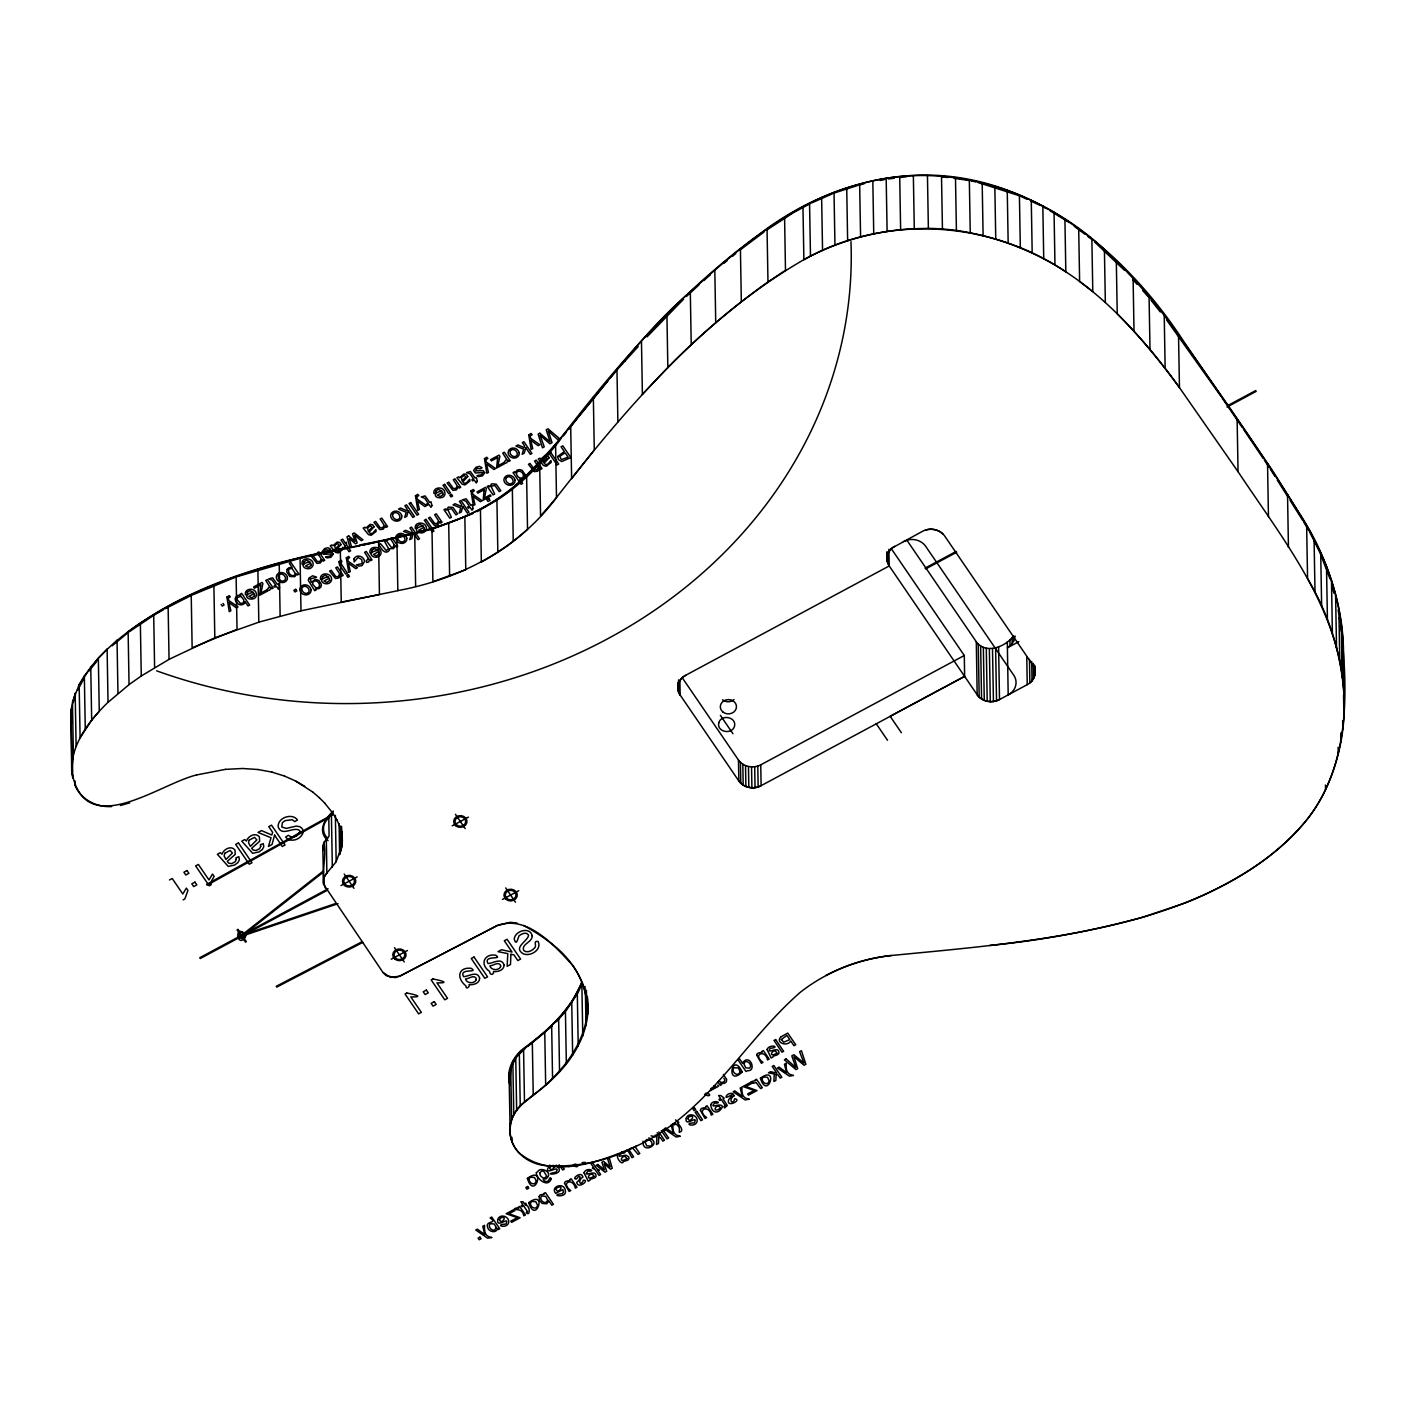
<?xml version="1.0" encoding="UTF-8"?>
<svg xmlns="http://www.w3.org/2000/svg" width="1415" height="1415" viewBox="0 0 1415 1415"><rect width="100%" height="100%" fill="white"/><g stroke="black" fill="none" stroke-linecap="round" stroke-linejoin="round"><path stroke-width="1.5" d="M1342.251 664.077L1342.074 639.279M1343.277 664.113C1345.718 613.562 1329.852 563.099 1303.746 520.154L1271.201 468.595L1183.754 341.493C1123.616 248.828 1023.24 166.121 906.502 175.849C853.21 180.059 802.376 201.443 760.032 233.705C685.727 287.563 623.997 356.527 568.034 428.71C543.219 461.591 513.963 492.314 476.625 510.868C440.1 529.157 399.649 537.028 359.905 544.917M1342.994 664.183C1345.17 615.702 1331.179 567.22 1306.646 525.619C1262.711 453.225 1213.628 384.084 1164.227 315.368C1145.867 292.038 1126.145 269.717 1104.408 249.464C1040.184 189.469 945.574 159.524 859.648 184.162C793.567 201.425 740.116 247.307 690.308 291.791C622.848 349.947 578.01 429.063 512.336 488.458C452.057 536.373 371.897 540.265 300.068 557.864C239.206 572.368 179.051 594.689 128.128 631.691L129.048 684.648L108.035 702.318L107.116 649.361L117.144 640.075M636.538 1146.044C707.465 1113.446 743.795 1041.334 800.519 992.11C826.661 971.645 858.587 959.122 891.538 955.479C975.872 947.307 1060.985 940.444 1142.842 917.221C1204.501 898.967 1266.513 869.659 1307.708 818.631C1344.551 771.759 1347.929 708.774 1343.313 651.767M75.19 693.226L70.962 709.87L71.687 770.821C83.856 842.314 158.356 784.264 196.473 774.978M336.133 861.717L341.917 846.205L342.059 832.055M625.271 361.462L625.377 360.56M382.934 972.441L390.487 977.411L399.738 976.173L497.019 925.587C527.211 914.391 554.397 945.574 572.774 965.455C585.085 982.912 590.497 1005.499 584.819 1026.37C575.834 1058.562 550.577 1082.882 524.452 1102.144C508.604 1113.304 504.854 1137.925 518.527 1152.288A40.54 35.87 -1 0 0 548.312 1165.872A154.872 136.99 -1 0 0 636.538 1146.026C601.87 1161.237 551.196 1180.871 518.527 1152.288A40.469 35.799 -1 0 1 510.143 1134.565C506.305 1106.725 537.01 1095.581 552.575 1078.884C575.091 1057.872 591.983 1027.998 587.296 996.248M627.323 1149.723L631.957 1157.718L633.602 1156.833L629.374 1150.36L630.506 1148.343M886.834 553.407L887.046 560.588L889.221 565.947L977.181 694.783C982.098 701.663 992.163 703.503 999.503 699.558L1027.255 684.648C1034.17 681.305 1036.293 673.062 1034.878 665.987M886.904 557.828L888.39 552.487L892.104 547.976L922.492 531.315C929.796 527.353 939.931 529.157 944.76 536.108L1032.738 664.944M1015.245 636.202L1012.167 643.931L1007.409 647.805L1018.818 641.667M510.178 1134.547L509.099 1074.144L512.849 1061.781L519.323 1052.937L544.757 1032.296L558.642 1018.765L571.731 1002.245L581.848 983.036L582.768 1035.992M643.011 1141.233C642.092 1155.737 663.635 1142.736 648.742 1137.925M517.129 923.075L510.32 922.297L497.09 925.64L399.738 976.173L395.156 977.624L386.277 975.66L382.987 972.494L323.611 884.357L322.762 846.365L323.858 842.509L329.094 836.035L328.775 817.127L333.339 811.503M323.858 842.509C326.865 857.561 320.533 873.922 325.362 888.142M107.204 648.972L98.413 657.94L84.387 675.786L79.187 684.577L72.466 701.875L73.385 754.832L71.687 770.821L72.766 778.285L72.377 756.211M107.982 702.318C91.055 718.838 75.172 738.825 71.847 762.968L70.98 710.029M73.439 701.875L75.49 695.614M339.423 825.529L342.129 836.477A48.977 43.317 -1 0 1 340.927 850.61L339.6 854.66L339.105 823.778M776.906 1053.096C773.793 1045.968 766.541 1059.251 776.87 1053.202M581.547 982.629C570.457 1010.115 547.782 1030.598 524.399 1047.807C513.061 1056.05 505.615 1071.014 509.931 1085.004M582.52 982.912L577.957 992.87L566.035 1010.823M77.737 690.096L84.246 677.98M515.52 1058.65L510.833 1068.307L510.001 1081.219M98.343 658.293L90.755 667.226L79.152 684.878L80.089 737.834L91.674 720.182L99.262 711.267L98.343 658.293L107.116 649.361M906.891 540.212L976.297 641.791C986.025 654.844 1005.906 646.673 1013.653 635.636L1013.741 641.526M333.233 811.096C325.079 818.701 316.712 831.136 328.05 840.651M323.611 884.357A14.345 12.7 -1 0 1 326.847 873.126L336.169 861.717L335.373 815.376M324.442 876.557L326.883 873.108L326.299 839.077M89.092 670.94L96.68 661.459M577.479 417.973L568.865 429.24M578.7 416.364L607.831 381.042M610.59 377.681L616.144 370.96M560.694 439.057C542.794 462.334 522.259 483.842 497.443 499.831M563.418 435.785L566.141 432.512M564.673 1012.415L556.449 1021.63M617.648 1153.897C615.773 1156.816 620.619 1164.244 622.865 1162.599C621.999 1160.3 630.754 1161.803 628.755 1156.939L626.102 1155.188L619.169 1156.285C618.55 1151.898 630.312 1153.579 621.857 1151.686M780.656 1037.071C775.314 1043.032 787.607 1046.958 790.737 1040.962L793.974 1045.72L795.743 1044.783L787.748 1033.074L780.797 1036.965M1064.911 218.883L1065.831 271.857C989.226 220.033 884.764 213.983 803.862 259.67C703.591 317.65 626.88 407.343 556.449 497.567C518.633 548.825 459.486 579.213 397.774 590.621M617.524 369.262L638.183 346.587M647.026 336.858L683.445 299.326M516.387 1057.093L525.071 1048.497M642.357 394.378L667.792 367.582A775.332 685.851 -1 0 1 767.938 281.974L785.484 270.3L784.582 217.362M328.775 818.224C322.195 822.946 321.647 832.816 327.696 838.37M686.381 296.496L698.957 284.928M552.239 1025.928L527.901 1046.357M112.192 645.806L127.332 633.212M703.856 280.559L710.383 274.705M549.851 1165.005C540.459 1178.854 562.427 1162.582 555.9 1172.257C538.761 1174.963 568.565 1176.077 556.237 1165.129M723.808 263.367L727.222 260.572M732.333 256.398L735.729 253.603M322.956 871.251L241.346 935.421L242.018 936.093L323.646 871.923M740.859 249.429L764.065 231.989M767.443 229.566L793.957 212.321L809.875 203.831M128.906 631.974L152.749 615.967M128.995 684.63L141.27 675.999L140.35 623.042M141.217 675.999L169.057 659.372L168.12 606.416M495.692 500.892L477.138 511.646M154.412 614.906L163.379 609.741M331.464 815.111L206.608 884.41L207.138 885.189L328.156 818.012M328.775 817.127L332.631 814.987M165.166 608.715L191.874 595.149L234.678 577.55M169.464 879.971L172.223 878.503L182.818 893.997L186.338 888.107L187.93 890.46L184.834 898.932L183.066 899.887M888.921 549.268L889.221 565.947L685.638 675.309C678.563 678.74 675.397 688.451 680.155 695.013L738.789 780.903C743.724 787.784 753.788 789.623 761.111 785.679L760.757 764.825L964.287 655.499L891.326 548.719M328.085 888.815L199.745 957.743L200.276 958.521L326.67 890.636M925.074 568.158L956.186 551.443M1228.432 405.221L1255.653 390.593L1256.184 391.371L1227.017 407.042M925.605 568.936L956.717 552.221M340.98 885.578L357.164 876.893M452.199 825.847L468.436 817.127M391.265 959.193L407.467 950.491M502.484 899.445L518.721 890.725M964.287 655.499L964.641 676.352L761.075 785.696A16.166 14.292 -1 0 1 755.009 787.642A16.29 14.415 -1 0 1 745.846 786.492M710.666 1088.789L715.725 1086.172L714.044 1085.73M568.83 1166.668L570.457 1165.783M710.029 1090.823L718.519 1086.26L717.723 1085.093M585.474 1162.423L582.078 1162.529M675.291 1122.856L673.664 1123.722L674.424 1124.854L676.052 1123.97C680.438 1127.189 679.412 1129.648 679.2 1132.318C684.948 1131.151 679.554 1125.403 677.679 1123.103L678.864 1122.449L675.486 1119.884M964.606 676.388L890.159 716.291L901.39 732.74M1178.518 334.665L1179.456 387.622C1147.424 343.969 1111.483 301.749 1065.831 271.822A259.316 229.389 -1 0 0 970.23 232.821A197.163 174.399 -1 0 0 928.364 228.381L914.285 228.699A233.528 206.572 -1 0 0 810.459 256.186L803.879 259.706L802.959 206.749M362.275 941.612L276.243 986.308L276.756 987.086L362.788 942.39M811.839 202.84L832.409 193.784M169.004 659.355L214.762 637.811L258.821 622.175L257.884 569.219M473.211 513.504L432.424 529.139L362.222 545.376M236.11 576.4L237.03 629.357L192.139 647.752L191.22 594.795M903.424 541.556L909.491 539.628A16.29 14.415 -1 0 1 918.653 540.778A16.166 14.292 -1 0 1 925.711 546.367L1013.706 675.167A16.166 14.292 -1 0 1 1015.882 680.527A16.29 14.415 -1 0 1 1014.537 688.627A16.166 14.292 -1 0 1 1008.188 694.889L1007.303 641.897M682.242 677.732L738.471 760.032C743.317 766.965 753.452 768.752 760.757 764.825M431.982 528.732L432.902 581.689L465.783 569.75L464.845 516.793M335.55 903.548L241.505 935.333L241.859 936.182L338.008 903.69M236.694 576.789L298.459 558.801M834.266 193.006L857.861 185.418M258.768 622.158L300.988 610.82L397.827 590.674L396.908 537.718M120.434 805.489L129.72 802.853M196.42 774.978L225.427 769.371M300.546 558.271L338.769 550.028M859.842 184.781L863.911 183.932M880.183 180.501L884.269 179.652M340.537 548.737C261.368 564.32 180.324 588.392 117.038 640.482L117.958 693.438M341.192 602.118L379.432 594.53L378.566 541.609M340.75 549.621L360.118 545.801M888.319 178.962L894.422 178.237M900.506 177.494L906.608 176.751M225.374 769.371L242.602 768.487L258.149 769.53M111.644 806.568C96.591 807.452 80.938 799.652 75.048 785.307M941.453 176.716L947.767 177.512M954.099 178.29L969.187 180.519M632.523 1147.936L638.147 1154.392L639.775 1153.526L635.14 1146.734M258.096 769.53L272.087 772.148M651.095 1135.856L656.914 1137.023L656.507 1144.523L658.506 1143.444L658.718 1137.412L660.54 1137.766L662.839 1141.127L664.466 1140.26L658.753 1131.894M971.327 180.961L975.607 181.845M655.269 1135.184L659.408 1136.104L657.126 1132.761M977.73 182.411L1019.118 195.641M272.034 772.148L284.468 776.039M284.415 776.039L295.346 780.868L312.768 792.046M1021.064 196.544L1026.919 199.25M1030.81 201.072L1040.556 205.582M1042.501 206.484L1046.216 208.589M1049.93 210.694L1069.192 222.491M295.293 780.868L304.72 786.298M704.546 1094.273C710.1 1097.969 712.152 1093.459 705.731 1093.194M1074.321 226.329L1084.58 234.023M1087.994 236.588L1091.425 239.153M312.715 792.029L319.401 797.742M1094.573 241.965L1124.359 270.194M319.348 797.724L324.707 803.066M1132.902 279.675L1137.165 284.397M1142.842 290.712L1148.538 297.026M324.654 803.048L333.144 813.625M1151.138 300.351L1160.282 311.937M1166.809 320.214L1220.809 396.112M1222.065 397.916L1242.317 427.578M876.256 723.773L887.523 740.257M720.376 715.336L732.952 733.731M723.401 1074.445L726.673 1079.45L726.337 1081.856L724.427 1083.342L720.819 1083.324L721.668 1084.562L720.217 1085.34L717.9 1081.944M723.808 1078.265C727.328 1081.414 720.5 1084.544 719.156 1080.547M455.435 814.315L465.181 828.589M505.721 887.913L515.467 902.204M662.91 1129.665L668.623 1138.014L666.996 1138.898L661.283 1130.532M222.969 603.409L224.101 605.036L222.243 606.044L221.111 604.4M574.879 1163.997C580.398 1165.023 577.055 1169.091 573.27 1164.899M561.932 1165.659L564.284 1169.108L562.639 1169.975L559.084 1164.775M344.216 874.063L353.962 888.337M394.502 947.661L404.248 961.935M238.41 937.101C251.835 944.672 240.638 922.792 238.445 937.137M1243.52 429.311L1263.153 458.407M1238.019 471.637C1284.873 542.334 1344.692 615.154 1344.232 704.723M1269.167 467.357L1264.373 460.229M1270.299 469.037L1274.95 476.413M1277.285 480.092L1287.738 496.665M1290.056 500.344L1302.844 520.596M333.056 813.572L336.823 819.71M1303.887 522.33L1308.875 530.731M1032.773 664.909L1034.135 667.562A16.184 14.309 -1 0 1 1029.855 682.914L1029.483 659.355M1309.865 532.376L1320 552.77L1326.138 568.812M336.77 819.674L339.494 825.564M1327.677 572.81L1329.976 578.823M587.632 1014.431C589.294 988.466 575.374 963.668 556.024 947.219A198.312 175.425 -1 0 0 523.55 925.498M1034.17 667.544L1035.09 673.045M510.196 1085.234L509.099 1074.144M1332.329 587.03L1333.92 593.221M1338.13 609.759L1338.749 613.774M1339.368 617.789L1339.987 621.822M1340.606 625.837L1341.526 631.868M70.75 717.759L71.581 723.454M322.762 846.365L323.062 850.344M342.324 841.5L341.156 826.731M1342.817 639.315L1343.737 692.271A246.033 217.645 -1 0 1 1325.554 789.446A179.068 158.409 -1 0 1 1300.279 827.563C1282.981 846.878 1262.233 862.796 1239.947 875.956A365.919 323.681 -1 0 1 1185.045 903.035L1142.807 917.185A822.062 727.186 -1 0 1 989.598 945.468M1343.543 695.066L1343.932 717.14M1341.296 624.457L1342.216 677.414M1342.658 720.677L1342.817 729.503M1338.873 609.724L1339.81 662.68M1340.766 732.952L1340.925 741.778M1335.601 595.149L1336.538 648.105M1338.13 747.332L1338.236 753.947M1331.48 580.751L1332.399 633.708M1326.509 566.566L1327.429 619.522M1325.466 785.024L1325.537 789.446M1320.708 552.628L1321.628 605.585M1314.075 538.974L1314.995 591.93M1306.646 525.619L1307.566 578.576A321.789 284.645 -1 0 1 1343.772 692.271M1287.526 494.436L1288.446 547.393M1267.539 463.713L1268.459 516.67M1237.117 418.752L1238.054 471.708L1179.42 387.551A653.588 578.151 -1 0 0 1117.231 313.776L1116.311 260.838M1164.227 315.368L1165.146 368.325M1149.068 296.637L1150.006 349.593M1133.097 278.454L1134.016 331.411M1104.408 249.464L1105.345 302.421M1091.867 238.657L1092.787 291.614L1079.61 281.426L1078.69 228.452M1054.051 212.144L1054.971 265.1M1042.82 205.918L1043.739 258.874M1031.27 200.222L1032.189 253.179M1034.453 665.068L1034.648 675.769M1033.357 663.387L1033.604 678.369M1031.694 661.513L1032.03 680.756M1019.401 195.04L1020.321 247.996M1026.759 656.843L1027.255 684.648M1007.25 190.424L1008.17 243.38M1012.061 638.041L1012.167 643.931M1009.939 640.146L1010.045 646.054M994.833 186.338L995.753 239.294M998.583 646.602L999.503 699.558A16.166 14.292 -1 0 1 993.383 701.522A16.29 14.415 -1 0 1 984.239 700.372A16.166 14.292 -1 0 1 977.181 694.783L976.297 641.791M995.612 647.858L996.531 700.814M992.499 648.53L993.436 701.486M982.187 182.836L983.107 235.792M989.368 648.671L990.305 701.628M986.29 648.282L987.21 701.239M983.354 647.38L984.274 700.337M980.648 645.983L981.568 698.939M978.26 644.108L979.198 697.064M969.328 179.882L970.248 232.838M955.479 177.547L956.416 230.504M941.506 176.061L942.443 229.018M927.444 175.46L928.381 228.416M913.365 175.743L914.285 228.699M899.71 176.822L900.63 229.778M886.179 178.573L887.117 231.529M887.612 552.292L887.806 563.329M886.887 551.762L887.046 560.588A16.166 14.292 -1 0 0 889.168 565.982M872.825 181.032L873.745 233.988M859.648 184.162L860.585 237.119M846.718 187.947L847.638 240.904M834.019 192.405L834.956 245.361M821.62 197.516L822.557 250.473M809.557 203.265L810.477 256.221M767.054 229.053L767.974 282.01M757.786 766.081L758.139 786.935M754.69 766.771L755.044 787.607M751.542 766.895L751.913 787.748M740.416 248.934L741.336 301.89M748.464 766.506L748.836 787.359M745.528 765.603L745.9 786.457A16.166 14.292 -1 0 1 738.86 780.921L738.471 760.032M742.822 764.206L743.193 785.06M740.434 762.349L740.806 783.202M714.805 269.858L715.742 322.815M690.308 291.791L691.228 344.747M679.908 680.42L680.155 695.013M678.546 679.872L678.758 692.377M677.785 682.702L677.997 689.653M666.925 314.696L667.845 367.652M641.473 341.457L642.392 394.414M616.958 368.908L617.877 421.865M593.345 397.014L594.282 449.97L571.625 478.677L570.687 425.72M586.394 990.27L586.518 996.903M585.385 990.182L585.987 1025.486M584.979 986.396L585.049 990.818M577.302 992.959L578.222 1045.915M571.731 1002.245L572.668 1055.201M555.582 444.646L556.502 497.62L540.565 516.015L539.646 463.059M565.416 1010.858L566.354 1063.815M558.642 1018.765L559.562 1071.721M551.655 1025.928L552.575 1078.884M544.757 1032.296L545.677 1085.252M526.61 476.289L527.53 529.245A223.199 197.446 -1 0 1 481.277 562.109M532.323 1042.537L533.243 1095.493M523.568 1049.169L524.487 1102.126M512.336 488.458L513.256 541.414M519.323 1052.937L520.242 1105.893M515.732 1057.146L516.652 1110.103M512.849 1061.781L513.769 1114.737M510.709 1066.751L511.629 1119.707M512 1137.412L512.071 1141.817M496.913 499.46L497.832 552.416M480.428 509.223L481.348 562.179M448.697 523.232L449.616 576.188M414.719 533.49L415.639 586.447M340.308 549.197L341.245 602.153M341.563 826.36L341.917 846.205M340.555 826.342L340.98 850.61M331.411 814.262L332.33 867.218M300.068 557.864L300.988 610.82M279.215 563.099L280.135 616.056M213.877 584.855L214.815 637.811M153.687 614.605L154.606 667.562M90.755 667.226L91.674 720.182M84.352 676.105L85.271 729.061M75.19 693.474L76.109 746.43M75.048 780.938L75.136 785.343M734.014 699.576A8.083 7.146 -1 0 1 722.57 699.824M894.687 546.314A16.166 14.292 -1 0 0 888.337 552.575A16.29 14.415 -1 0 0 887.01 560.623M925.428 530.077A16.184 14.309 -1 0 1 942.761 533.826M850.981 241.682A503.209 445.124 -1 0 1 156.641 670.834M680.12 695.03A16.149 14.292 -1 0 1 677.962 689.671A16.29 14.415 -1 0 1 679.306 681.57A16.149 14.292 -1 0 1 685.621 675.38M825.918 975.519A162.884 144.082 -1 0 1 891.521 955.496M582.768 1177.068C577.019 1180.888 580.698 1187.273 583.44 1180.198C590.285 1179.739 577.78 1189.962 576.736 1182.286C581.636 1179.279 580.521 1172.54 576.63 1178.943C570.192 1179.845 581.671 1170.01 582.768 1177.068M734.137 1095.758C727.735 1099.543 732.758 1106.07 734.739 1098.748C742.822 1099.862 725.488 1108.599 728.743 1099.543C737.604 1089.621 725.913 1099.296 725.966 1096.943C726.585 1093.441 733.253 1091.46 734.137 1095.758M532.199 935.899C532.482 942.337 520.826 944.106 523.78 950.562C526.964 953.303 531.775 950.915 534.233 948.333C537.629 946.104 532.429 940.427 538.054 941.453C542.299 949.642 530.271 956.964 523.232 953.781C512.584 947.289 527.972 941.417 528.609 935.067C526.345 931.512 521.481 933.723 519.022 935.881C517.642 938.799 516.422 946.6 514.229 939.1C514.724 930.858 530.236 926.224 532.199 935.899M557.722 456.497L558.377 459.61L561.702 461.555L570.829 457.558L562.816 445.849L561.065 446.786L564.32 451.544L557.722 456.497M496.329 1227.53L494.543 1230.166C491.323 1230.979 487.591 1226.345 490.085 1223.692L494.171 1223.975L496.329 1227.53M510.886 954.276L510.514 964.499L507.118 966.321L507.808 953.622L497.956 951.641L501.511 949.73L512.018 952.047L504.306 940.763L507.065 939.277L520.596 959.087L517.837 960.573L513.946 954.877L510.886 954.276M776.092 1074.374L775.88 1080.406L773.863 1081.485L774.27 1073.985L768.451 1072.818L770.556 1071.686L776.764 1073.065L772.201 1066.397L773.846 1065.513L781.841 1077.204L780.196 1078.089L777.896 1074.728L776.092 1074.374M310.274 578.965L311.335 582.432L315.227 579.266L318.941 580.468L321.364 584.466L321.01 586.818L319.153 588.569L315.527 588.87L316.217 589.896L314.714 590.692L308.258 580.309L308.806 578.222L312.591 575.781L316.589 577.143L310.274 578.965M479.632 978.154C479.844 983.213 473.282 985.282 469.09 984.592C470.647 985.937 465.606 990.712 465.924 985.884C456.338 978.366 457.929 966.852 471.089 968.302C479.597 973.467 458.584 967.665 463.572 976.598C467.994 976.898 477.315 970.053 479.632 978.154M504.041 965.048C504.235 970.106 497.691 972.176 493.499 971.486C494.472 974.528 489.838 976.262 489.502 971.344C479.437 964.517 484.301 953.427 495.498 955.178C504.005 960.361 482.975 954.559 487.98 963.474C492.367 963.792 501.706 956.911 504.041 965.048M247.342 592.248L247.236 594.105L245.432 594.831C243.911 588.074 255.496 587.119 256.327 593.787A4.935 4.369 -1 0 1 253.939 598.633C246.723 600.897 242.496 594.035 253.462 592.337L249.818 590.603L247.342 592.248M246.21 935.174C237.331 952.207 232.962 921.024 246.21 935.174M304.013 561.808L303.907 563.665L302.103 564.39C300.581 556.449 314.608 557.422 313.033 565.275C309.92 573.765 294.408 564.284 310.115 561.897L306.489 560.163L304.013 561.808M322.478 576.86L322.372 578.735L320.568 579.443C319.029 571.501 333.109 572.491 331.499 580.327C328.386 588.817 312.874 579.336 328.598 576.949L324.955 575.215L322.478 576.86M371.915 550.311L371.827 552.168L370.005 552.894C368.484 544.952 382.545 545.925 380.936 553.778C377.823 562.268 362.311 552.77 378.035 550.382L374.391 548.666L371.915 550.311M417.248 525.956L417.142 527.83L415.338 528.556C413.817 520.614 427.843 521.587 426.269 529.422C423.156 537.912 407.644 528.432 423.368 526.044L419.724 524.311L417.248 525.956M435.891 490.97L435.785 492.827L433.981 493.552C432.459 486.795 444.045 485.84 444.876 492.508A4.917 4.351 -1 0 1 442.488 497.355C435.272 499.619 431.044 492.774 442.011 491.058L438.367 489.325L435.891 490.97M269.681 586.677L267.453 588.923L267.789 590.55L269.787 590.126L270.866 587.526L271.751 588.799L273.201 588.021L267.4 579.549L265.772 580.415L269.681 586.677M718.767 722.817C716.609 732.192 732.068 735.004 734.526 726.213C736.667 716.839 721.208 714.027 718.767 722.817M506.658 459.397L504.43 461.626L504.766 463.271L506.765 462.829L507.844 460.246L508.71 461.52L510.178 460.742L504.377 452.252L502.75 453.136L506.658 459.397M310.999 589.701L310.875 591.735C308.558 597.077 300.334 595.184 299.839 589.542L300.475 587.207C303.394 582.874 310.062 584.819 310.999 589.701M406.812 538.231L406.689 540.282C404.372 545.606 396.147 543.731 395.652 538.071L396.288 535.737C399.207 531.421 405.875 533.349 406.812 538.231M287.387 577.408L287.263 579.443C284.946 584.784 276.721 582.892 276.226 577.249L276.845 574.915C279.781 570.599 286.449 572.527 287.387 577.408M368.519 558.571L366.273 560.818L366.627 562.445L368.625 562.003L369.686 559.42L370.571 560.694L372.039 559.916L366.237 551.425L364.61 552.31L368.519 558.571M515.007 480.127L514.865 482.161C512.566 487.503 504.341 485.61 503.846 479.968L504.465 477.633C507.401 473.318 514.069 475.245 515.007 480.127M519.217 452.888L519.075 454.923C516.758 460.264 508.551 458.372 508.056 452.729L508.675 450.394C511.611 446.079 518.279 448.007 519.217 452.888M401.772 515.962L401.648 518.014C399.331 523.355 391.106 521.445 390.628 515.803L391.23 513.468C394.166 509.152 400.834 511.08 401.772 515.962M497.496 1228.485C496.329 1234.075 488.016 1231.634 487.468 1226.805C485.451 1220.42 498.345 1223.763 490.103 1217.908L491.73 1217.042L499.725 1228.733L498.222 1229.547L497.496 1228.485M781.328 1039.494L783.751 1042.201L789.782 1039.583L786.935 1035.409L781.328 1039.494M564.514 1183.347L569.148 1191.448L570.776 1190.581C559.65 1182.728 573.128 1176.962 575.321 1188.14L576.949 1187.256L571.165 1178.783L569.697 1179.562C571.961 1181.843 564.426 1179.491 564.514 1183.347M700.425 1110.351L705.059 1118.451L706.704 1117.567C695.596 1110.085 708.897 1103.735 711.25 1115.126L712.877 1114.259L707.076 1105.769L705.607 1106.565C707.818 1108.776 700.425 1106.583 700.425 1110.351M756.742 1055.148L761.376 1063.249L763.003 1062.364C751.878 1054.511 765.338 1048.763 767.549 1059.923L769.176 1059.057L763.375 1050.584L761.924 1051.363C764.188 1053.627 756.636 1051.274 756.742 1055.148M551.213 1178.73C548.171 1188.282 536.621 1179.19 536.214 1172.593L537.718 1171.779C539.929 1166.119 554.592 1172.398 545.96 1178.943C541.609 1177.917 543.272 1181.047 546.031 1181.525C549.515 1182.781 549.374 1175.104 551.213 1178.73M742.486 1063.001L739.603 1058.933L737.993 1059.8L745.988 1071.509L747.491 1070.695C757.22 1071.473 749.702 1052.53 742.486 1063.001M743.706 1063.443L745.793 1067.883L749.773 1068.113C752.249 1065.495 748.676 1060.755 745.44 1061.568L743.706 1063.443M687.92 1118.557C689.759 1124.447 696.958 1113.216 688.91 1116.895L687.92 1118.557M353.962 558.907L354.175 561.914L358.083 557.439L361.78 559.632L362.205 563.577L356.421 564.886L359.056 566.195L362.099 565.522L364.557 561.384C364.044 556.13 356.332 553.813 353.962 558.907M539.133 1196.612L539.557 1200.751L542.263 1203.44L546.703 1203.776L548.985 1201.087L551.797 1205.209L553.424 1204.342L545.412 1192.615L543.926 1193.411C546.013 1195.534 539.133 1193.075 539.133 1196.612M525.354 474.909L523.232 478.978L519.783 479.225L522.648 483.435L521.038 484.301L513.026 472.592L514.547 471.779L515.272 472.84L517.094 470.134L519.588 469.568L522.153 470.328L525.354 474.909M394.307 544.793L393.034 547.198L391.407 547.41L386.26 540.689L384.632 541.556L388.63 548.737L386.224 550.541L380.564 543.731L378.955 544.616C380.688 547.994 385.022 555.547 389.249 550.435L389.797 548.613L393.529 548.631L395.493 545.695L396.306 546.88L397.757 546.102L391.973 537.612L390.345 538.478L394.307 544.793M767.001 1049.505L771.175 1057.978L772.891 1057.058C772.502 1055.024 780.567 1056.014 778.781 1051.398C777.153 1046.322 766.152 1055.059 770.096 1048.32C781.681 1047.295 769.636 1043.333 767.001 1049.505M547.8 1200.309L546.013 1202.52C542.759 1203.351 539.062 1198.664 541.503 1195.976L545.677 1196.365L547.8 1200.309M211.631 880.908L210.994 884.87L209.225 885.825L195.624 865.927L198.383 864.441L208.978 879.953L212.498 874.046L214.107 876.398L211.631 880.908M710.684 1104.708C711.869 1114.649 719.581 1113.605 722.481 1106.601C720.695 1102.037 708.437 1109.714 714.663 1103.063C723.985 1103.612 712.948 1098.5 710.666 1104.814M549.657 1167.676C550.877 1173.99 558.925 1162.529 550.594 1166.208L549.657 1167.676M556.166 1189.148C557.086 1195.463 565.894 1184.019 557.103 1187.68L556.166 1189.148M536.48 1181.383L534.463 1183.771C531.12 1184.833 527.247 1179.88 530.059 1177.262L534.41 1177.404L536.48 1181.383M740.363 1071.88L738.347 1074.268C734.986 1075.329 731.131 1070.377 733.943 1067.759L738.276 1067.9L740.363 1071.88M499.495 1219.765C501.317 1225.655 508.533 1214.424 500.468 1218.103L499.495 1219.765M584.024 1172.84L588.216 1181.207L589.931 1180.287C589.065 1177.987 597.802 1179.509 595.821 1174.627C593.999 1169.869 581.866 1178.005 588.003 1171.107C597.36 1171.638 586.288 1166.314 584.024 1172.84M226.895 597.059L229.248 611.634L230.875 610.767L228.894 602.419L236.287 607.849L238.038 606.911L228.593 600.367L228.505 597.855L230.274 596.865L229.177 595.609L226.895 597.059M470.983 490.917L473.353 505.491L474.98 504.624L472.999 496.294L480.393 501.706L482.144 500.769L472.698 494.224L472.592 491.73L474.379 490.722L473.282 489.484L470.983 490.917M484.478 458.69L486.831 473.264L488.458 472.398L486.495 464.067L493.888 469.479L495.639 468.542L486.194 461.998L486.088 459.504L487.874 458.513L486.76 457.257L484.478 458.69M528.768 434.9L531.12 449.492L532.747 448.608L530.784 440.277L538.178 445.69L539.929 444.752L530.484 438.226L530.377 435.714L532.164 434.723L531.05 433.468L528.768 434.9M539.769 1172.947L540.335 1175.564L542.741 1177.828L544.881 1177.899L546.685 1176.06L543.678 1171.196L541.556 1171.089L539.769 1172.947M346.339 557.864L348.691 572.456L350.319 571.572L348.338 563.241L355.749 568.671L357.5 567.716L348.055 561.189L347.949 558.677L349.717 557.687L348.621 556.431L346.339 557.864M300.015 831.737L296.407 836.177L291.844 837.326L288.359 835.328L285.635 837.043L287.068 838.529A7.376 6.527 -1 0 0 293.223 840.086C299.697 839.997 307.762 831.065 299.821 826.678L296.159 826.112L286.325 828.394L281.762 827.014L282.346 822.699L285.052 820.647L292.215 819.71L294.798 821.655L297.451 819.939C292.109 812.458 276.986 817.905 278.26 827.085C282.08 837.043 293.436 826.165 299.556 830.428L300.015 831.737M415.444 495.763L417.814 510.355L419.424 509.471L417.46 501.14L424.854 506.57L426.605 505.615L417.16 499.088L417.054 496.577L418.84 495.586L417.743 494.33L415.444 495.763M287.139 569.431L286.697 571.872L289.757 576.471L294.815 576.683L296.726 573.889L297.468 574.985L298.954 574.189L290.942 562.462L289.314 563.329L292.127 567.468L288.872 567.751L287.139 569.431M260.537 586.164L259.653 595.291L267.506 591.081L266.71 589.913L260.997 593.044L262.872 583.564L262.076 582.396L253.568 586.977L254.417 588.216L260.873 584.643L260.537 586.164M236.287 859.436L235.173 861.788L231.618 863.628L228.735 863.203L227.267 861.399L235.244 854.359L234.943 849.973C231.087 845.144 223.57 849.23 222.013 854.182L220.245 852.697L217.379 854.253L228.222 866.404L234.572 865.078L237.915 862.584L239.365 859.825L238.887 856.712L235.969 857.844L236.287 859.436M260.714 846.312L259.599 848.682L256.044 850.503L253.161 850.079L251.675 848.275L259.67 841.253L259.352 836.866C255.514 832.02 247.996 836.124 246.44 841.058L244.671 839.573L241.788 841.129L252.648 853.28L258.998 851.954L262.341 849.478L263.774 846.718L263.314 843.605L260.395 844.72L260.714 846.312M484.018 491.111L483.134 500.238L490.987 496.011L490.191 494.861L484.478 497.992L486.353 488.511L485.557 487.344L477.05 491.907L477.899 493.145L484.354 489.59L484.018 491.111M497.514 458.885L496.63 468.011L504.483 463.784L503.687 462.634L497.974 465.765L499.849 456.284L499.053 455.117L490.545 459.68L491.394 460.919L497.832 457.363L497.514 458.885M644.798 1141.516L646.761 1145.885L651.112 1146.062C653.96 1143.462 650.069 1138.456 646.708 1139.57L644.798 1141.516M537.788 1205.828L535.825 1208.003C532.482 1209.082 528.591 1204.112 531.421 1201.494L535.772 1201.636L537.788 1205.828M769.477 1081.378L767.514 1083.554C764.153 1084.651 760.279 1079.663 763.11 1077.045L767.443 1077.204L769.477 1081.378M333.25 554.114L330.969 557.262L326.989 557.934L325.538 556.926L330.049 556.13L331.375 553.937L323.805 554.344L322.125 551.709L324.601 548.56L327.944 547.711L330.579 549.073L329.129 550.152L325.432 549.728L324.141 552.274L331.694 551.974L333.25 554.114M484.726 472.769L482.427 475.9L478.447 476.59L476.997 475.582L481.507 474.786L482.833 472.575L475.263 472.981L473.583 470.364L476.077 467.198L479.402 466.349L482.037 467.728L480.587 468.807L476.89 468.383L475.599 470.912L483.152 470.611L484.726 472.769M447.741 509.541L451.403 517.271L449.793 518.155L443.992 509.665L445.442 508.887L446.291 510.143L448.36 507.065L452.977 507.419L457.576 513.963L455.948 514.848L451.597 508.675L447.741 509.541M491.005 486.3L494.684 494.047L493.057 494.914L487.255 486.442L488.706 485.646L489.555 486.901L491.624 483.824L496.24 484.178L500.839 490.722L499.212 491.606L494.861 485.433L491.005 486.3M725.223 1105.451L723.967 1106.548L724.533 1107.98L727.292 1105.522L722.994 1098.765L724.197 1098.111L720.801 1095.546L718.59 1095.546L720.606 1098.5L718.979 1099.384L719.74 1100.499L721.367 1099.632L725.223 1105.451M341.033 544.598L336.045 550.028L337.601 551.39L339.795 550.895L342.925 547.269L343.191 549.108L338.203 553.017L335.443 552.292L330.208 545.801L331.906 544.899L332.95 545.765L337.159 542.051L339.706 542.44L341.033 544.598M374.002 526.893L369.014 532.323L370.571 533.685L372.746 533.19L375.877 529.564L376.16 531.403L371.155 535.312L368.413 534.587L363.177 528.096L364.875 527.194L365.919 528.06L370.129 524.346L372.676 524.735L374.002 526.893M549.091 457.841L544.085 463.271L545.642 464.633L547.835 464.12L550.966 460.512L551.249 462.351L546.243 466.26L543.484 465.517L538.248 459.044L539.946 458.124L540.99 459.008L545.2 455.276L547.746 455.665L549.091 457.841M467.781 476.537L462.776 481.967L464.332 483.329L466.526 482.816L469.656 479.19L469.939 481.029L464.934 484.956L462.174 484.213L456.939 477.739L458.637 476.82L459.68 477.704L463.89 473.972L466.437 474.361L467.781 476.537M563.488 1191.961L562.392 1193.729C547.57 1194.879 567.663 1199.266 565.293 1190.333C564.267 1181.879 549.834 1186.354 555.688 1193.376L562.869 1189.537L563.488 1191.961M527.494 1211.647L526.238 1212.743C530.254 1217.148 530.537 1205.385 525.266 1204.961L526.451 1204.324L525.69 1203.21L524.505 1203.847L523.072 1201.742L520.862 1201.742L522.896 1204.713L521.251 1205.598L522.011 1206.712L523.656 1205.828L527.494 1211.647M497.797 1219.518C495.887 1229.423 510.691 1214.919 505.774 1224.134C493.481 1224.435 506.535 1229.723 508.675 1222.631C509.878 1216.405 499.778 1213.08 497.797 1219.518M686.222 1118.292C684.329 1128.215 699.134 1113.711 694.199 1122.926C681.959 1123.192 694.942 1128.533 697.117 1121.423C698.303 1115.179 688.203 1111.872 686.222 1118.292M528.697 1202.626C535.754 1225.425 547.87 1188.706 528.697 1202.626M760.386 1078.195C767.443 1100.976 779.559 1064.257 760.386 1078.195M527.353 1178.394C534.41 1201.176 546.526 1164.474 527.353 1178.394M742.203 1071.969C725.594 1088.082 731.732 1049.983 742.203 1071.969M249.217 840.139L248.545 842.809L250.384 846.365L256.858 839.873L254.523 837.344L249.217 840.139M461.325 477.156L462.015 480.835L465.853 476.997L464.456 475.493L461.325 477.156M542.635 458.46L543.325 462.139L547.163 458.301L545.765 456.797L542.635 458.46M334.594 545.217L335.284 548.914L339.122 545.076L337.725 543.572L334.594 545.217M224.808 853.263L224.118 855.916L225.958 859.489L232.449 852.997L230.097 850.45L224.808 853.263M367.564 527.512L368.236 531.209L372.074 527.353L370.695 525.867L367.564 527.512M274.581 835.168L272.034 844.507L268.461 846.418L271.043 837.751L258.025 832.409L261.439 830.587L271.822 835.027L272.635 832.338L268.762 826.643L271.503 825.157L285.052 844.985L282.293 846.471L274.581 835.168M408.316 510.744L406.812 516.263L404.708 517.395L406.229 512.265L398.535 509.117L400.551 508.038L406.689 510.656L407.166 509.064L404.867 505.703L406.494 504.837L414.507 516.546L412.862 517.412L408.316 510.744M413.357 533.013L411.853 538.531L409.749 539.663L411.27 534.534L403.576 531.386L405.592 530.307L411.73 532.924L412.207 531.332L409.908 527.972L411.535 527.105L419.53 538.814L417.903 539.681L413.357 533.013M462.811 506.446L461.308 511.965L459.203 513.097L460.724 507.967L453.048 504.819L455.046 503.722L461.184 506.358L461.679 504.766L459.38 501.405L461.007 500.539L469.002 512.248L467.375 513.114L462.811 506.446M525.743 447.671L524.24 453.171L522.135 454.303L523.656 449.192L515.962 446.026L517.978 444.947L524.116 447.582L524.594 445.99L522.312 442.63L523.939 441.745L531.934 453.454L530.307 454.339L525.743 447.671M593.946 1176.343C583.387 1182.639 590.586 1169.126 593.946 1176.343M340.891 574.985L338.804 578.028L335.426 578.47L329.589 571.129L331.216 570.245L335.833 576.613L338.291 576.595L339.671 573.906L335.762 567.804L337.389 566.92L343.191 575.41L341.722 576.188L340.891 574.985M439.782 521.87L437.677 524.912L434.317 525.354L428.48 518.014L430.107 517.129L434.706 523.497L437.182 523.479L438.562 520.791L434.653 514.689L436.28 513.804L442.081 522.294L440.613 523.072L439.782 521.87M322.425 559.933L320.338 562.975L316.96 563.418L311.123 556.06L312.75 555.193L317.367 561.56L319.825 561.543L321.205 558.837L317.296 552.734L318.923 551.868L324.725 560.34L323.257 561.136L322.425 559.933M385.287 526.168L383.182 529.21L379.821 529.652L373.967 522.312L375.594 521.428L380.211 527.795L382.669 527.777L384.066 525.089L380.14 518.987L381.785 518.102L387.569 526.592L386.118 527.371L385.287 526.168M458.442 486.884L456.338 489.926L452.959 490.368L447.122 483.01L448.75 482.144L453.366 488.511L455.825 488.493L457.204 485.787L453.295 479.703L454.923 478.818L460.724 487.291L459.256 488.087L458.442 486.884M539.752 468.188L537.647 471.23L534.269 471.673L528.432 464.315L530.059 463.448L534.675 469.815L537.134 469.798L538.514 467.091L534.605 461.007L536.232 460.123L542.033 468.613L540.565 469.391L539.752 468.188M476.236 979.728C474.273 984.38 466.066 983.177 465.535 978.932C468.896 978.915 473.53 974.44 476.165 978.243L476.236 979.728M500.645 966.604C498.664 971.238 490.474 970.124 489.944 965.826C493.251 965.826 497.974 961.298 500.574 965.136L500.645 966.604M626.88 1158.637C616.321 1164.934 623.52 1151.439 626.88 1158.637M720.589 1108.316C710.312 1114.578 717.051 1101.206 720.589 1108.316M338.91 561.667L339.582 565.116L345.685 574.066L347.312 573.199L340.467 562.692L341.864 561.702L341.333 560.305L338.91 561.667M344.995 545.801L345.242 548.631L345.844 547.057L349.027 551.709L350.637 550.842L346.64 544.97L346.339 542.21L345.773 543.714L342.642 539.133L341.015 539.999L344.995 545.801M295.452 573.623L295.028 574.72C292.445 577.603 288.236 573.783 288.483 570.687L288.925 569.608A2.688 2.388 -1 0 1 292.144 568.671L295.452 573.623M245.166 601.782L244.583 603.268C241.063 607.353 234.501 602.967 235.226 598.191L237.349 595.432L240.868 595.255L240.143 594.194L241.647 593.38L249.641 605.089L248.014 605.956L245.166 601.782M237.419 597.272L237.101 599.677L240.302 603.25A2.635 2.335 -1 0 0 243.504 602.33L243.84 599.96L241.116 596.529L237.419 597.272M523.55 476.094L523.125 477.12C520.508 480.003 516.263 476.289 516.475 473.158L516.899 472.132C519.535 469.302 523.692 472.981 523.55 476.094M319.542 585.668L319.1 586.712A2.83 2.494 -1 0 1 315.81 587.667L312.644 584.236L313.016 581.919C315.545 579.053 319.825 582.502 319.542 585.668M398.093 535.967L397.597 537.063C397.279 540.459 401.842 543.855 404.478 540.848L404.973 539.752C405.291 536.356 400.71 532.942 398.093 535.967M510.479 450.607L509.984 451.703C509.665 455.117 514.246 458.513 516.864 455.506L517.359 454.41C517.695 451.014 513.097 447.6 510.479 450.607M506.269 477.846L505.792 478.942C505.456 482.338 510.037 485.752 512.654 482.745L513.15 481.648C513.486 478.252 508.905 474.821 506.269 477.846M278.649 575.127L278.171 576.223C277.853 579.619 282.416 583.033 285.034 580.026L285.547 578.93C285.865 575.534 281.284 572.102 278.649 575.127M302.279 587.42L301.784 588.516C301.466 591.93 306.029 595.326 308.665 592.319L309.16 591.222C309.496 587.826 304.897 584.413 302.279 587.42M393.034 513.698L392.556 514.795C392.22 518.191 396.801 521.587 399.437 518.58L399.914 517.483C400.268 514.087 395.669 510.674 393.034 513.698M514.724 1209.365C517.572 1209.913 522.701 1209.064 523.833 1215.786L525.46 1214.919L519.676 1206.429L518.208 1207.225C520.862 1209.966 515.078 1206.146 514.724 1209.365M753.01 1083.236C747.881 1080.476 758.21 1081.431 755.026 1080.016L756.494 1079.238L762.296 1087.711L760.669 1088.577L756.123 1082.546L753.01 1083.236M279.48 587.526L278.437 589.259L276.42 586.288L274.775 587.172L274.015 586.058L275.66 585.173L272.264 580.221L268.762 578.841L272.582 577.833L277.269 584.307L278.472 583.67L279.48 587.526M477.315 481.259L476.289 482.993L474.273 480.021L472.628 480.905L471.867 479.791L473.494 478.907L470.116 473.954L466.614 472.575L470.434 471.566L475.122 478.04L476.324 477.403L477.315 481.259M473.088 508.498L472.062 510.231L470.045 507.278L468.4 508.144L467.64 507.03L469.267 506.163L465.889 501.193L462.387 499.813L466.207 498.823L470.894 505.279L472.097 504.642L473.088 508.498M431.964 505.615L430.938 507.348L428.922 504.377L427.277 505.261L426.516 504.147L428.144 503.262L424.765 498.31L421.263 496.93L425.084 495.922L429.771 502.396L430.974 501.759L431.964 505.615M311.212 565.346L308.505 567.415L305.481 566L310.84 563.117L311.212 565.346M329.677 580.415L326.971 582.485L323.947 581.07L329.306 578.187L329.677 580.415M379.114 553.849L376.425 555.918L373.383 554.503L378.76 551.62L379.114 553.849M443.09 494.507L440.383 496.577L437.359 495.162L442.718 492.279L443.09 494.507M424.447 529.511L421.741 531.58L418.716 530.165L424.075 527.282L424.447 529.511M254.541 595.786L251.835 597.855L248.81 596.44L254.169 593.557L254.541 595.786M680.155 1136.28L676.105 1136.988L664.183 1128.816L665.811 1127.932L673.239 1133.344L671.241 1125.031L672.992 1124.094C672.284 1133.91 675.609 1135.255 680.155 1136.28M749.136 1099.225L745.104 1099.933L733.182 1091.761L734.81 1090.877L742.221 1096.289L740.222 1087.976L741.973 1087.038C741.283 1096.873 744.608 1098.199 749.136 1099.225M793.408 1075.453L789.358 1076.161L777.436 1067.989L779.064 1067.105L786.475 1072.517L784.476 1064.204L786.227 1063.266C785.59 1073.242 788.792 1074.303 793.408 1075.453M491.713 1237.506L487.662 1238.196L475.741 1230.024L477.368 1229.157L484.779 1234.57L482.798 1226.239L484.549 1225.302C483.877 1235.118 487.149 1236.48 491.713 1237.506M561.826 454.781L559.792 456.638L561.437 459.627L568.122 457.116L565.257 452.924L561.826 454.781M348.691 535.878L346.993 536.798L349.788 546.88L351.362 546.031L349.098 538.319L355.483 543.82L357.164 542.918L354.599 535.118L361.285 540.707L362.965 539.805L354.228 532.907L352.53 533.809L355.041 541.397L348.691 535.878M410.668 502.59L409.041 503.475L417.036 515.184L418.663 514.299L410.668 502.59M444.611 484.354L442.983 485.239L448.767 493.711L450.412 492.844L444.611 484.354M539.805 433.22L538.125 434.14L542.476 447.794L544.244 446.857L540.106 435.307L549.922 443.797L552.045 442.665L548.277 430.921L557.74 439.605L559.544 438.632L548.012 428.816L546.225 429.789L550.064 441.798L539.805 433.22M451.473 494.419L449.846 495.285L450.978 496.948L452.605 496.064L451.473 494.419M295.7 589.33L293.842 590.32L294.957 591.965L296.814 590.957L295.7 589.33M425.968 519.358L424.341 520.225L430.125 528.715L431.752 527.83L425.968 519.358M550.7 452.358L549.073 453.225L557.068 464.934L558.695 464.067L550.7 452.358M488.829 498.611L486.813 499.707L488.034 501.494L490.05 500.415L488.829 498.611M348.373 574.755L346.746 575.622L347.895 577.302L349.523 576.418L348.373 574.755M432.831 529.405L431.204 530.289L432.336 531.934L433.963 531.067L432.831 529.405M187.028 870.543L183.897 872.224L185.79 875.001L188.92 873.32L187.028 870.543M238.445 842.933L235.686 844.401L249.235 864.229L251.994 862.743L238.445 842.933M194.952 882.129L191.803 883.809L193.696 886.586L196.844 884.888L194.952 882.129M237.968 929.443L237.083 929.903L245.432 942.125L246.316 941.647L237.968 929.443M406.795 993.029L405.026 993.967L418.61 1013.865L421.369 1012.379L410.792 996.885C425.614 997.292 413.268 994.144 406.795 993.029M432.937 978.985L431.186 979.923L444.77 999.821L447.529 998.336L436.934 982.841C451.756 983.248 439.428 980.1 432.937 978.985M474.025 957.035L471.266 958.503L484.797 978.313L487.556 976.828L474.025 957.035M426.375 990.076L423.226 991.774L425.119 994.533L428.267 992.852L426.375 990.076M434.281 1001.661L431.133 1003.341L433.025 1006.118L436.174 1004.42L434.281 1001.661M775.632 1039.583L774.005 1040.449L782 1052.159L783.627 1051.274L775.632 1039.583M527.671 1186.531L525.814 1187.521L526.928 1189.166L528.785 1188.158L527.671 1186.531M592.655 1162.829L591.046 1163.696L594.212 1168.348L592.354 1168.082L595.078 1169.586L599.04 1175.387L600.65 1174.521L597.519 1169.94L599.306 1170.187L596.652 1168.684L592.655 1162.829M694.553 1108.087L692.926 1108.971L694.058 1110.616L695.685 1109.749L694.553 1108.087M786.139 1058.898L784.388 1059.853L796.008 1069.599L797.706 1068.696L793.903 1056.722L804.109 1065.247L805.896 1064.292L801.438 1050.691L799.616 1051.663L803.932 1063.107L793.921 1054.723L791.816 1055.855L795.761 1067.494L786.139 1058.898M513.999 1209.489L506.146 1213.699L517.324 1217.696L510.797 1221.11L511.629 1222.348L520.136 1217.784L508.993 1213.699L514.795 1210.656L513.999 1209.489M597.784 1164.474L596.21 1165.323L605.001 1172.186L606.699 1171.284L604.152 1163.731L610.537 1169.215L612.235 1168.295L609.387 1158.248L607.707 1159.15L610.201 1166.986L603.586 1161.361L601.906 1162.263L604.453 1169.834L597.784 1164.474M696.764 1111.323L695.136 1112.19L700.92 1120.662L702.548 1119.796L696.764 1111.323M750.817 1082.28L742.963 1086.508L754.16 1090.487L747.615 1093.901L748.464 1095.139L756.972 1090.576L745.829 1086.49L751.613 1083.448L750.817 1082.28M479.95 1237.117L478.093 1238.125L479.207 1239.752L481.065 1238.762L479.95 1237.117M722.782 711.904A8.083 7.146 -1 0 0 736.242 708.42A8.083 7.146 -1 0 0 726.16 699.877A8.083 7.146 -1 0 0 722.782 711.904M455.736 825.741A6.651 5.872 -1 0 0 466.791 822.876A6.651 5.872 -1 0 0 458.513 815.836A6.651 5.872 -1 0 0 455.736 825.741M344.535 885.472A6.651 5.872 -1 0 0 355.589 882.606A6.651 5.872 -1 0 0 347.294 875.584A6.651 5.872 -1 0 0 344.535 885.472M394.82 959.069A6.651 5.872 -1 0 0 405.875 956.204A6.651 5.872 -1 0 0 397.58 949.182A6.651 5.872 -1 0 0 394.82 959.069M506.022 899.339A6.651 5.872 -1 0 0 517.076 896.473A6.651 5.872 -1 0 0 508.799 889.434A6.651 5.872 -1 0 0 506.022 899.339M456.621 824.927A5.377 4.758 -1 0 0 465.553 822.61A5.377 4.758 -1 0 0 458.849 816.933A5.377 4.758 -1 0 0 456.621 824.927M395.687 958.273A5.377 4.758 -1 0 0 404.637 955.956A5.377 4.758 -1 0 0 397.916 950.279A5.377 4.758 -1 0 0 395.687 958.273M506.906 898.525A5.377 4.758 -1 0 0 515.838 896.208A5.377 4.758 -1 0 0 509.135 890.53A5.377 4.758 -1 0 0 506.906 898.525M345.401 884.676A5.377 4.758 -1 0 0 354.334 882.341A5.377 4.758 -1 0 0 347.63 876.681A5.377 4.758 -1 0 0 345.401 884.676"/></g></svg>
